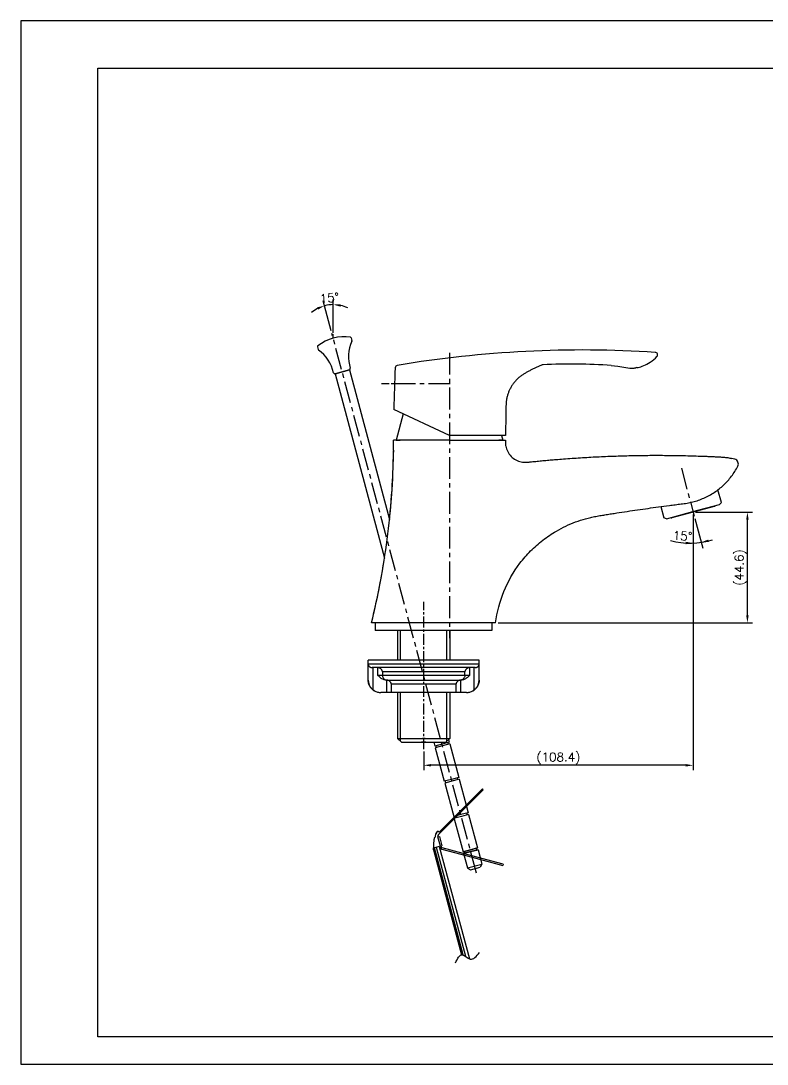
# Model space of a CAD drawing. Extents: x 7586 to 8180, y -5808 to -5388.
# Drawn here: x 7586.5 to 7886.9, y -5808.1 to -5388.1 of the extents above; entities that cross this region are included whole.
import ezdxf

# ---------------------------------------------------------------- set-up
doc = ezdxf.new("R2010")
doc.units = 0
doc.header["$LTSCALE"] = 7
doc.header["$MEASUREMENT"] = 0
doc.linetypes.add('CENTER', pattern=[2, 1.25, -0.25, 0.25, -0.25])
doc.layers.get('0').update_dxf_attribs({"color": 2, "linetype": 'CONTINUOUS'})
for name, color, linetype in [('08_ALL_FEATURES', 7, 'CONTINUOUS'), ('CENTER', 1, 'CENTER'), ('CL', 1, 'CENTER'), ('D', 2, 'CONTINUOUS'), ('DIM', 2, 'CONTINUOUS'), ('DWG', 7, 'CONTINUOUS'), ('HT', 3, 'CONTINUOUS'), ('Make2D 표시선', 7, 'CONTINUOUS')]:
    doc.layers.add(name, color=color, linetype=linetype)
doc.styles.add('GHS', font='ROMANS.shx', dxfattribs={"bigfont": 'GHS.shx'})

# ---------------------------------------------------------------- blocks, each defined once
blk = doc.blocks.new('BORDER')
for p, q in [((1, 1), (0, 1)), ((0, 1), (0, 0)), ((0, 0), (1, 0))]:
    blk.add_line(p, q)

msp = doc.modelspace()

# ---------------------------------------------------------------- linework, layer by layer
at = {"color": 4}
for p, q in [((7617.5, -5407.09), (8166.5, -5407.09)), ((7617.5, -5797.09), (7617.5, -5407.09)), ((8166.5, -5797.09), (7617.5, -5797.09))]:
    msp.add_line(p, q, dxfattribs=at)
at = {"color": 7, "linetype": 'Continuous'}
for p, q in [((7759.06, -5556.95), (7738.56, -5556.95)), ((7780.58, -5556.95), (7778.87, -5556.95)), ((7779.36, -5556.95), (7780.58, -5556.95))]:
    msp.add_line(p, q, dxfattribs=at)
at = {"color": 0}
msp.add_line((7766.28, -5729.1), (7772.08, -5727.55), dxfattribs=at)
at = {"color": 7, "linetype": 'Continuous'}
msp.add_open_spline([(7796.68, -5526.5), (7796.48, -5526.58), (7795.86, -5526.81), (7794.85, -5527.22), (7793.65, -5527.75), (7792.47, -5528.31), (7791.31, -5528.9), (7790.18, -5529.53), (7789.05, -5530.19), (7787.96, -5530.9), (7786.94, -5531.71), (7785.99, -5532.6), (7785.13, -5533.58), (7784.35, -5534.63), (7783.67, -5535.73), (7783.08, -5536.9), (7782.6, -5538.11), (7782.22, -5539.36), (7781.96, -5540.64), (7781.8, -5541.93), (7781.78, -5543.04), (7781.76, -5543.72), (7781.76, -5543.96)], degree=3, knots=[7.986024, 7.986024, 7.986024, 7.986024, 8.655534, 9.956126, 11.2648, 12.569668, 13.878152, 15.175591, 16.468411, 17.783882, 19.075363, 20.375233, 21.683693, 22.982432, 24.286622, 25.581845, 26.885233, 28.193881, 29.503297, 30.792528, 32.100557, 32.821524, 32.821524, 32.821524, 32.821524], dxfattribs=at)
msp.add_spline([(7781.76, -5543.96), (7781.75, -5544.53), (7781.73, -5545.84), (7781.7, -5547.13), (7781.68, -5548.44), (7781.66, -5549.75), (7781.64, -5551.04), (7781.61, -5552.35), (7781.59, -5553.65), (7781.57, -5554.95)], degree=3, dxfattribs=at)
at = {"layer": '08_ALL_FEATURES', "color": 7, "linetype": 'Continuous'}
for p, q in [((7738.15, -5556.95), (7736.55, -5556.95)), ((7736.52, -5561.41), (7736.51, -5561.78)), ((7736.52, -5561.69), (7736.51, -5561.78)), ((7736.52, -5561.18), (7736.52, -5561.17)), ((7736.52, -5561.18), (7736.52, -5561.2)), ((7736.52, -5561.2), (7736.52, -5561.35)), ((7736.52, -5561.35), (7736.52, -5561.41)), ((7736.53, -5560.85), (7736.53, -5560.81)), ((7777.6, -5630.45), (7727.64, -5630.45)), ((7776.1, -5633.45), (7759.13, -5633.45))]:
    msp.add_line(p, q, dxfattribs=at)
for centre, radius, start, end in [((7706.54, -5559.87), 30, 358.2047, 359.7591), ((7011.85, -5556.95), 724.71, 359.75917, 359.99999), ((7428.96, -5556.95), 307.59, 352.5444, 359.2094), ((7428.96, -5556.95), 307.59, 354.0545, 359.2094), ((7755.55, -5561.42), 19.03, 178.2882, 178.8953), ((7755.85, -5561.42), 19.33, 178.897, 179.2403), ((7867.18, -5587.84), 24.22, 73.9748, 76.8405), ((7873.32, -5566.48), 2, 332.448, 73.9777), ((7428.96, -5556.95), 307.59, 346.1753, 352.5444), ((7428.96, -5556.95), 307.59, 346.1753, 351.1231)]:
    msp.add_arc(centre, radius, start, end, dxfattribs=at)
for points, knots in [([(7781.55, -5556.95), (7781.55, -5557.35), (7781.54, -5557.93), (7781.59, -5558.72), (7781.72, -5559.49), (7781.97, -5560.44), (7782.59, -5561.88), (7783.75, -5563.49), (7785.34, -5564.68), (7786.76, -5565.33), (7787.9, -5565.66), (7788.87, -5565.79), (7789.66, -5565.81), (7790.24, -5565.78), (7790.83, -5565.71), (7791.61, -5565.63), (7792.58, -5565.53), (7793.75, -5565.41), (7795.31, -5565.26), (7797.26, -5565.08), (7799.6, -5564.86), (7802.15, -5564.65), (7805.07, -5564.42), (7808.33, -5564.18), (7812.86, -5563.88), (7818.5, -5563.56), (7825.28, -5563.28), (7832.06, -5563.08), (7838.84, -5562.98), (7845.63, -5562.98), (7852.41, -5563.07), (7858.06, -5563.22), (7862.01, -5563.37), (7864.27, -5563.46), (7865.96, -5563.54), (7867.66, -5563.62), (7869.35, -5563.71), (7871.04, -5563.91), (7872.15, -5564.13), (7872.7, -5564.25)], [0, 0, 0, 0, 0.012165, 0.018216, 0.024304, 0.036466, 0.048583, 0.072824, 0.097066, 0.109201, 0.121369, 0.133509, 0.139606, 0.145671, 0.151749, 0.157818, 0.169992, 0.182124, 0.194317, 0.218633, 0.242928, 0.267279, 0.297908, 0.333817, 0.368679, 0.438871, 0.509024, 0.57907, 0.649303, 0.719428, 0.789558, 0.859786, 0.894792, 0.912275, 0.929807, 0.94736, 0.964902, 0.98244, 1, 1, 1, 1]), ([(7777.6, -5630.45), (7778.15, -5626.13), (7780.38, -5617.58), (7785.86, -5607.99), (7791.6, -5601.39), (7796.53, -5597.02), (7801.37, -5593.77), (7805.84, -5591.42), (7809.77, -5589.76), (7813.14, -5588.67), (7815.88, -5587.97), (7817.96, -5587.54), (7820.05, -5587.19), (7822.15, -5586.85), (7824.25, -5586.52), (7827.04, -5586.09), (7830.54, -5585.55), (7834.74, -5584.93), (7838.94, -5584.33), (7843.22, -5583.74), (7846.87, -5583.26), (7849.92, -5582.86), (7852.28, -5582.56), (7854.65, -5582.28), (7856.98, -5581.79), (7859.26, -5581.1), (7862.22, -5579.94), (7865.71, -5578.02), (7869.46, -5575.06), (7872.65, -5571.51), (7874.36, -5568.81), (7875.09, -5567.41)], [0, 0, 0, 0, 0.103751, 0.207456, 0.259405, 0.311403, 0.363659, 0.397732, 0.431382, 0.465013, 0.481805, 0.498655, 0.515517, 0.532343, 0.549166, 0.565993, 0.599641, 0.633292, 0.666988, 0.700619, 0.735872, 0.754809, 0.773651, 0.792544, 0.811414, 0.830297, 0.849165, 0.886874, 0.924574, 0.962285, 1, 1, 1, 1])]:
    msp.add_open_spline(points, degree=3, knots=knots, dxfattribs=at)
at = {"layer": 'CENTER'}
msp.add_line((7852.37, -5568.22), (7857.53, -5587.46), dxfattribs=at)
at = {"layer": 'CENTER', "color": 0}
for p, q in [((7729.15, -5630.45), (7729.15, -5633.45)), ((7776.1, -5630.45), (7776.1, -5633.45))]:
    msp.add_line(p, q, dxfattribs=at)
at = {"layer": 'CL'}
for p, q in [((7769.95, -5731.22), (7711.72, -5513.89)), ((7759.06, -5521.75), (7759.06, -5636.55)), ((7759.32, -5534.15), (7733.32, -5534.15))]:
    msp.add_line(p, q, dxfattribs=at)
at = {"layer": 'CL', "ltscale": 0.5}
for p, q in [((7741.75, -5534.15), (7731.71, -5534.15)), ((7748.65, -5681.27), (7748.65, -5621.95))]:
    msp.add_line(p, q, dxfattribs=at)
at = {"layer": 'D'}
for p, q in [((7711.46, -5512.92), (7708.22, -5500.84)), ((7712.24, -5513.67), (7712.24, -5500.31)), ((7712.24, -5515.82), (7712.24, -5514.22))]:
    msp.add_line(p, q, dxfattribs=at)
for start, end in [(117.7492, 130.4985), (90, 105), (64.5015, 77.2508)]:
    msp.add_arc((7712.24, -5515.82), 13.51, start, end, dxfattribs=at)
for points in [[(7705.76, -5503.4), (7706.13, -5504.33), (7708.74, -5502.77)], [(7715.16, -5503.14), (7715.27, -5502.15), (7712.24, -5502.31)]]:
    msp.add_solid(points, dxfattribs=at)
at = {"layer": 'DIM'}
for p, q in [((7858.1, -5585.85), (7880.96, -5585.85)), ((7878.96, -5627.45), (7878.96, -5588.85)), ((7778.6, -5630.45), (7880.96, -5630.45)), ((7748.65, -5682.27), (7748.65, -5689.78))]:
    msp.add_line(p, q, dxfattribs=at)
msp.add_spline([(7761.46, -5767.25), (7764.19, -5764.06), (7767.35, -5765.82), (7771.1, -5763.08)], degree=3, dxfattribs=at)
for points in [[(7878.46, -5588.85), (7879.46, -5588.85), (7878.96, -5585.85)], [(7878.46, -5627.45), (7879.46, -5627.45), (7878.96, -5630.45)]]:
    msp.add_solid(points, dxfattribs=at)
at = {"layer": 'DWG'}
for p, q in [((7719.44, -5515.65), (7719.75, -5516.8)), ((7705.91, -5519.27), (7706.22, -5520.43)), ((7712.96, -5530.12), (7732.87, -5604.42)), ((7718.75, -5528.57), (7734.9, -5588.81)), ((7740.43, -5546.26), (7737.56, -5556.95)), ((7780.03, -5554.95), (7780.56, -5556.95)), ((7737.56, -5556.95), (7739.24, -5556.95)), ((7781.55, -5556.95), (7781.55, -5557.81)), ((7868.49, -5582), (7867.11, -5576.86)), ((7844.08, -5583.63), (7845.3, -5588.21)), ((7846.42, -5588.51), (7857.05, -5585.66)), ((7865.64, -5583.56), (7848.55, -5588.14)), ((7857.05, -5585.66), (7867.67, -5582.81)), ((7867.67, -5582.81), (7868.49, -5582)), ((7846.42, -5588.51), (7845.3, -5588.21)), ((7759.13, -5633.45), (7729.15, -5633.45)), ((7738.17, -5633.45), (7738.17, -5645.47)), ((7759.13, -5633.45), (7759.13, -5645.47)), ((7748.65, -5645.47), (7726.3, -5645.47)), ((7726.3, -5653.47), (7726.3, -5645.47)), ((7726.3, -5646.97), (7748.65, -5646.97)), ((7748.65, -5648.47), (7727.89, -5648.47)), ((7728.3, -5657.39), (7728.3, -5648.47)), ((7730.07, -5648.47), (7730.07, -5651.47)), ((7771, -5645.47), (7748.65, -5645.47)), ((7748.65, -5646.97), (7771, -5646.97)), ((7769.41, -5648.47), (7748.65, -5648.47)), ((7767.22, -5651.47), (7767.22, -5648.47)), ((7769, -5657.39), (7769, -5648.47)), ((7771, -5653.47), (7771, -5645.47)), ((7730.07, -5651.47), (7748.65, -5651.47)), ((7732.03, -5649.97), (7748.65, -5649.97)), ((7732.03, -5649.97), (7732.03, -5651.47)), ((7748.65, -5649.97), (7765.27, -5649.97)), ((7748.65, -5651.47), (7767.22, -5651.47)), ((7765.27, -5651.47), (7765.27, -5649.97)), ((7733.54, -5653.47), (7748.65, -5653.47)), ((7733.67, -5653.47), (7733.67, -5658.47)), ((7735.6, -5654.97), (7748.65, -5654.97)), ((7735.6, -5654.97), (7735.6, -5658.47)), ((7748.65, -5653.47), (7763.76, -5653.47)), ((7748.65, -5654.97), (7761.69, -5654.97)), ((7761.69, -5658.47), (7761.69, -5654.97)), ((7763.62, -5658.47), (7763.62, -5653.47)), ((7748.65, -5658.47), (7731.41, -5658.47)), ((7738.17, -5658.47), (7738.17, -5676.97)), ((7765.88, -5658.47), (7748.65, -5658.47)), ((7759.13, -5658.47), (7759.13, -5676.97)), ((7738.17, -5676.97), (7759.13, -5676.97)), ((7738.17, -5676.97), (7739.67, -5678.47)), ((7749.18, -5676.97), (7748.12, -5676.97)), ((7759.13, -5676.97), (7757.63, -5678.47)), ((7758.65, -5677.44), (7758.93, -5678.48)), ((7739.67, -5678.47), (7757.63, -5678.47)), ((7749.58, -5678.47), (7747.72, -5678.47)), ((7752.72, -5678.47), (7753.14, -5680.03)), ((7756.03, -5679.25), (7753.13, -5680.03)), ((7756.21, -5679.93), (7753.31, -5680.71)), ((7753.32, -5680.71), (7756.94, -5694.23)), ((7753.8, -5680.58), (7753.61, -5679.9)), ((7758.93, -5678.48), (7756.03, -5679.25)), ((7759.11, -5679.15), (7756.21, -5679.93)), ((7758.63, -5679.28), (7758.44, -5678.61)), ((7759.11, -5679.15), (7762.74, -5692.68)), ((7759.84, -5693.45), (7756.94, -5694.23)), ((7762.92, -5693.35), (7757.12, -5694.91)), ((7757.12, -5694.91), (7760.74, -5708.43)), ((7757.6, -5694.78), (7757.42, -5694.1)), ((7762.74, -5692.68), (7759.84, -5693.45)), ((7762.43, -5693.48), (7762.25, -5692.81)), ((7762.92, -5693.35), (7765.72, -5703.83)), ((7772.26, -5697.3), (7763.28, -5706.28)), ((7763.42, -5706.84), (7772.61, -5697.65)), ((7772.61, -5697.65), (7772.26, -5697.3)), ((7754.65, -5715.62), (7763.42, -5706.84)), ((7763.28, -5706.28), (7754.91, -5714.65)), ((7763.64, -5707.65), (7762.23, -5708.03)), ((7766.54, -5706.88), (7763.64, -5707.65)), ((7766.72, -5707.55), (7763.82, -5708.33)), ((7765.87, -5704.39), (7766.54, -5706.88)), ((7766.24, -5707.68), (7766.06, -5707)), ((7766.72, -5707.55), (7770.35, -5721.07)), ((7761.27, -5708.29), (7760.74, -5708.43)), ((7760.98, -5709.29), (7764.55, -5722.63)), ((7761.23, -5708.32), (7761.23, -5708.3)), ((7763.82, -5708.33), (7761.24, -5709.02)), ((7761.38, -5708.88), (7761.24, -5709.02)), ((7761.41, -5708.98), (7761.38, -5708.88)), ((7753.89, -5714.81), (7753.44, -5715.46)), ((7754.48, -5714.23), (7753.87, -5714.84)), ((7754.91, -5714.65), (7754.48, -5714.23)), ((7753.1, -5716.77), (7753.29, -5716.72)), ((7754.39, -5716.58), (7754.97, -5716.43)), ((7755.38, -5720.3), (7754.39, -5716.58)), ((7754.97, -5716.43), (7755.96, -5720.14)), ((7755.38, -5720.3), (7755.96, -5720.14)), ((7752.57, -5721.77), (7763.9, -5764.07)), ((7754.9, -5720.43), (7752.97, -5720.94)), ((7764.54, -5764.14), (7752.97, -5720.94)), ((7753.66, -5720.76), (7765.43, -5764.65)), ((7754.9, -5720.43), (7767.03, -5765.71)), ((7755.96, -5721.49), (7768.23, -5724.77)), ((7768.08, -5724.22), (7756.09, -5721)), ((7767.45, -5721.85), (7764.55, -5722.63)), ((7764.55, -5722.63), (7767.45, -5721.85)), ((7767.63, -5722.53), (7764.73, -5723.3)), ((7764.73, -5723.3), (7767.63, -5722.53)), ((7765.21, -5723.17), (7765.03, -5722.5)), ((7770.35, -5721.07), (7767.45, -5721.85)), ((7767.45, -5721.85), (7770.35, -5721.07)), ((7770.53, -5721.75), (7767.63, -5722.53)), ((7767.63, -5722.53), (7770.53, -5721.75)), ((7780.63, -5727.58), (7768.08, -5724.22)), ((7770.04, -5721.88), (7769.86, -5721.2)), ((7770.53, -5721.75), (7771.43, -5725.11)), ((7768.23, -5724.77), (7780.5, -5728.06)), ((7772.08, -5727.55), (7771.37, -5728.77)), ((7780.63, -5727.58), (7780.5, -5728.06)), ((7766.28, -5729.1), (7767.51, -5729.81))]:
    msp.add_line(p, q, dxfattribs=at)
at = {"layer": 'DWG', "color": 0}
for p, q in [((7712.96, -5530.12), (7718.75, -5528.57)), ((7738.15, -5556.95), (7739.24, -5556.95)), ((7759.06, -5556.95), (7779.95, -5556.95)), ((7779.95, -5556.95), (7781.55, -5556.95)), ((7867.54, -5576.53), (7867.54, -5576.53))]:
    msp.add_line(p, q, dxfattribs=at)
at = {"layer": 'DWG', "linetype": 'Continuous'}
msp.add_line((7718.75, -5528.57), (7712.96, -5530.12), dxfattribs=at)
at = {"layer": 'DWG', "color": 2}
for p, q in [((7857.1, -5586.85), (7857.1, -5689.78)), ((7857.79, -5588.42), (7861, -5600.43)), ((7739.33, -5645.47), (7739.33, -5633.45)), ((7757.96, -5645.47), (7757.96, -5633.45)), ((7739.33, -5678.13), (7739.33, -5658.47)), ((7757.96, -5678.13), (7757.96, -5658.47)), ((7854.1, -5687.78), (7751.65, -5687.78))]:
    msp.add_line(p, q, dxfattribs=at)
at = {"layer": 'DWG', "color": 7}
for p, q in [((7764.73, -5723.3), (7766.28, -5729.1)), ((7765.03, -5722.5), (7765.21, -5723.17)), ((7769.86, -5721.2), (7770.04, -5721.88)), ((7770.53, -5721.75), (7772.08, -5727.55)), ((7767.51, -5729.81), (7771.37, -5728.77))]:
    msp.add_line(p, q, dxfattribs=at)
at = {"layer": 'DWG'}
for centre, radius, start, end in [((7716.66, -5532.32), 17.08, 81.4715, 128.5285), ((7734.09, -5523.35), 15.7, 156.165, 197.0272), ((7719.15, -5515.72), 0.3, 15, 81.4715), ((7719.46, -5516.88), 0.3, 336.165, 15), ((7706.2, -5519.19), 0.3, 128.5285, 195), ((7706.51, -5520.35), 0.3, 195, 233.835), ((7697.07, -5533.27), 15.7, 12.9728, 53.835), ((7712.86, -5529.63), 0.5, 192.9728, 285), ((7718.6, -5528.09), 0.5, 285, 17.0272), ((7865.52, -5583.08), 0.5, 285, 338.1301), ((7848.42, -5587.66), 0.5, 231.8699, 285), ((7731.3, -5653.47), 5, 180, 270), ((7766, -5653.47), 5, 270, 0), ((7755.35, -5716.32), 2.1, 135, 190.7754), ((7755.35, -5716.32), 1, 135, 195), ((7756.35, -5720.04), 1, 195, 255), ((7756.35, -5720.04), 1.5, 195, 255)]:
    msp.add_arc(centre, radius, start, end, dxfattribs=at)
at = {"layer": 'DWG', "color": 2}
msp.add_arc((7855.82, -5567.04), 31.29, 255.5051, 286.8897, dxfattribs=at)
at = {"layer": 'DWG'}
for points in [[(7726.3, -5646.97), (7726.32, -5647.23), (7726.4, -5647.5), (7726.54, -5647.76), (7726.74, -5647.99), (7726.98, -5648.19), (7727.25, -5648.34), (7727.57, -5648.44), (7727.89, -5648.47)], [(7732.03, -5649.97), (7731.95, -5649.71), (7731.82, -5649.43), (7731.64, -5649.17), (7731.42, -5648.94), (7731.17, -5648.75), (7730.88, -5648.6), (7730.57, -5648.5), (7730.26, -5648.47)], [(7767.04, -5648.47), (7766.72, -5648.5), (7766.41, -5648.6), (7766.12, -5648.75), (7765.87, -5648.94), (7765.66, -5649.17), (7765.48, -5649.43), (7765.35, -5649.71), (7765.27, -5649.97)], [(7769.41, -5648.47), (7769.73, -5648.44), (7770.04, -5648.34), (7770.32, -5648.19), (7770.56, -5647.99), (7770.75, -5647.76), (7770.89, -5647.5), (7770.97, -5647.23), (7771, -5646.97)], [(7733.54, -5653.47), (7733.01, -5653.42), (7732.44, -5653.25), (7731.85, -5652.97), (7731.27, -5652.57), (7730.68, -5652.06), (7730.07, -5651.47)], [(7732.03, -5651.47), (7732.1, -5651.99), (7732.29, -5652.47), (7732.6, -5652.88), (7733.01, -5653.2), (7733.48, -5653.4), (7733.64, -5653.44)], [(7765.27, -5651.47), (7765.2, -5651.99), (7765, -5652.47), (7764.69, -5652.88), (7764.29, -5653.2), (7763.82, -5653.4), (7763.31, -5653.47)], [(7767.22, -5651.47), (7766.95, -5651.74), (7766.67, -5652.01), (7766.38, -5652.27), (7766.08, -5652.53), (7765.77, -5652.76), (7765.43, -5652.97), (7765.08, -5653.16), (7764.69, -5653.31), (7764.25, -5653.42), (7763.76, -5653.47)], [(7728.3, -5657.39), (7727.83, -5656.98), (7727.38, -5656.48), (7726.96, -5655.87), (7726.62, -5655.16), (7726.38, -5654.35), (7726.3, -5653.47)], [(7728.3, -5657.39), (7728.85, -5657.77), (7729.45, -5658.07), (7730.09, -5658.29), (7730.74, -5658.42), (7731.3, -5658.47)], [(7733.64, -5653.44), (7733.98, -5653.47)], [(7733.89, -5653.47), (7733.78, -5653.47)], [(7734.1, -5653.5), (7733.89, -5653.47)], [(7735.6, -5654.97), (7735.51, -5654.71), (7735.37, -5654.43), (7735.18, -5654.17), (7734.95, -5653.93), (7734.7, -5653.74), (7734.41, -5653.6), (7734.1, -5653.5)], [(7763.2, -5653.5), (7762.88, -5653.6), (7762.59, -5653.75), (7762.34, -5653.94), (7762.11, -5654.17), (7761.92, -5654.43), (7761.78, -5654.71), (7761.69, -5654.97)], [(7763.41, -5653.47), (7763.2, -5653.5)], [(7763.51, -5653.47), (7763.41, -5653.47)], [(7766, -5658.47), (7766.55, -5658.42), (7767.21, -5658.29), (7767.85, -5658.07), (7768.44, -5657.77), (7769, -5657.39)], [(7770.97, -5653.94), (7770.92, -5654.32), (7770.82, -5654.74), (7770.68, -5655.15), (7770.5, -5655.56), (7770.25, -5656.01), (7769.9, -5656.5), (7769.46, -5656.98), (7769, -5657.39)], [(7770.98, -5653.87), (7770.98, -5653.89), (7770.97, -5653.94)], [(7770.99, -5653.76), (7770.98, -5653.87)], [(7771, -5653.47), (7770.99, -5653.76)], [(7731.3, -5658.47), (7731.41, -5658.47)], [(7765.88, -5658.47), (7766, -5658.47)], [(7752.57, -5721.77), (7752.6, -5721.4), (7752.63, -5721.14), (7752.67, -5720.8), (7752.75, -5720.22), (7752.75, -5719.69), (7752.75, -5719.24), (7752.8, -5718.76), (7752.83, -5718.18), (7752.85, -5717.74), (7752.92, -5717.48), (7752.96, -5717.22), (7753.09, -5716.78), (7753.1, -5716.77)]]:
    msp.add_spline(points, degree=3, dxfattribs=at)
at = {"layer": 'DWG', "color": 2}
for points in [[(7854.1, -5597.8), (7854.09, -5598.8), (7857.1, -5598.31)], [(7863.4, -5597.88), (7863.19, -5596.9), (7860.36, -5598.01)], [(7751.65, -5687.28), (7751.65, -5688.28), (7748.65, -5687.78)], [(7854.1, -5687.28), (7854.1, -5688.28), (7857.1, -5687.78)]]:
    msp.add_solid(points, dxfattribs=at)
at = {"layer": 'HT'}
msp.add_line((7780.5, -5556.95), (7780.55, -5556.9), dxfattribs=at)
at = {"layer": 'Make2D 표시선'}
for p, q in [((7839.13, -5525.95), (7839.85, -5525.5)), ((7834.48, -5527.7), (7834, -5527.79)), ((7759.06, -5554.95), (7736.66, -5544.5)), ((7781.57, -5554.95), (7759.06, -5554.95))]:
    msp.add_line(p, q, dxfattribs=at)
msp.add_lwpolyline([(7824.16, -5526.79), (7825.43, -5526.92), (7826.79, -5527.1), (7831.64, -5527.9), (7831.73, -5527.91), (7831.82, -5527.92), (7831.94, -5527.93), (7832.06, -5527.94), (7832.18, -5527.94), (7832.3, -5527.94), (7832.43, -5527.94), (7832.55, -5527.94), (7832.79, -5527.93), (7833.09, -5527.91), (7833.4, -5527.87), (7833.7, -5527.83), (7834, -5527.79)], dxfattribs=at)
for centre, radius, start, end in [((7812.58, -5971.99), 451.41, 86.2797, 99.5084), ((7841.81, -5522.53), 1, 317.1129, 86.2825), ((7738.17, -5527.77), 1, 99.5085, 177.4547), ((7807.89, -5763.53), 237.29, 86.0687, 92.7065), ((7831.66, -5513.22), 14.75, 281.0125, 289.4247), ((7831.61, -5513.06), 14.92, 289.3989, 300.2544), ((7831.61, -5513.06), 14.91, 303.5318, 317.1185), ((8349.43, -5554.95), 612.86, 177.45418, 179.02335)]:
    msp.add_arc(centre, radius, start, end, dxfattribs=at)

# ---------------------------------------------------------------- block references
at = {"xscale": 594, "yscale": 420, "zscale": 594}
msp.add_blockref('BORDER', (7586.5, -5808.09), dxfattribs=at)

# ---------------------------------------------------------------- texts
at = {"layer": 'D', "insert": (7710.72, -5499.63), "char_height": 3.5, "attachment_point": 5, "rotation": 5.3382, "style": 'GHS'}
msp.add_mtext('\\A1;15%%D', dxfattribs=at)
at = {"layer": 'DIM', "insert": (7876.21, -5608.15), "char_height": 3.5, "attachment_point": 5, "rotation": 90, "style": 'GHS'}
msp.add_mtext('(44.6)', dxfattribs=at)
at = {"layer": 'DWG', "color": 2, "insert": (7852.86, -5595.43), "char_height": 3.5, "attachment_point": 5, "rotation": 356.2755, "style": 'GHS'}
msp.add_mtext('\\A1;15°', dxfattribs=at)
at = {"layer": 'DWG', "color": 2, "insert": (7802.87, -5685.03), "char_height": 3.5, "attachment_point": 5, "style": 'GHS'}
msp.add_mtext('(108.4)', dxfattribs=at)

doc.saveas('drawing.dxf')
